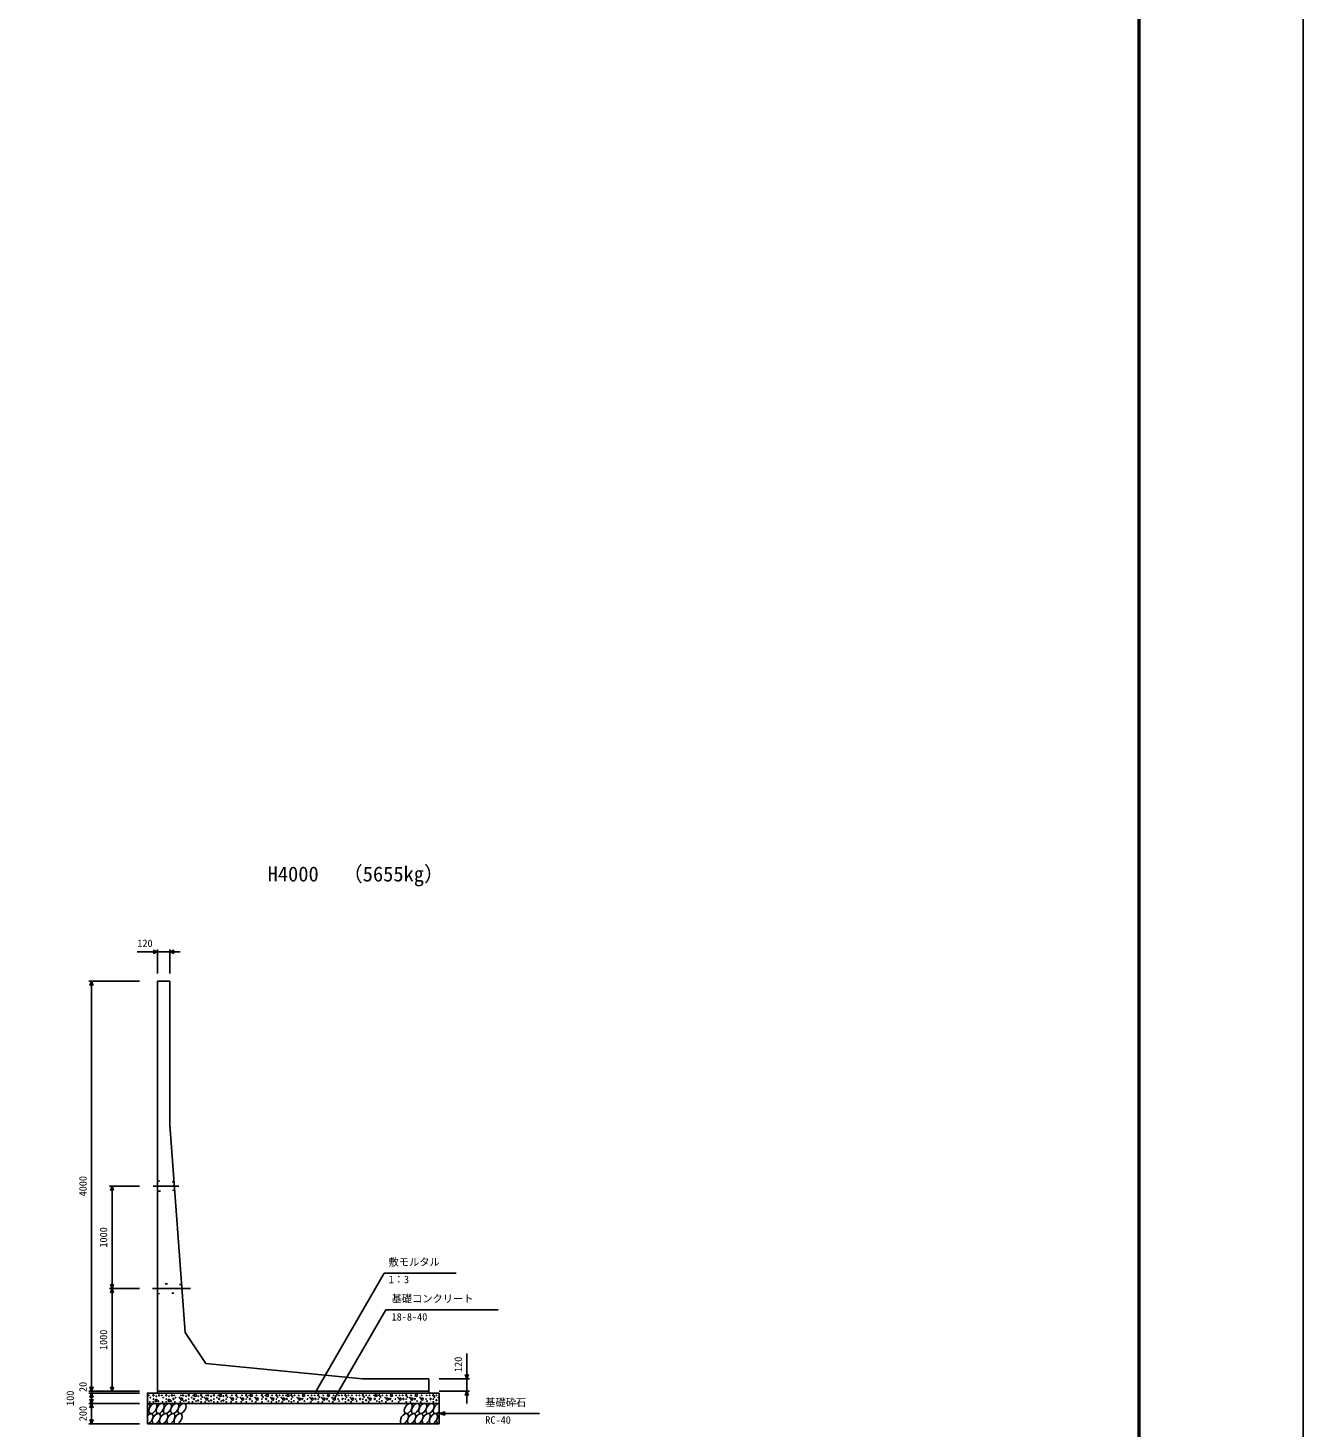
# Model space of a CAD drawing. Units: millimetres, scale not verified. Extents: x -67200 to 67200, y -23760 to 23760.
# Drawn here: x 54749 to 67200, y -13666 to 0 of the extents above; entities that cross this region are included whole.
import ezdxf
from ezdxf.enums import TextEntityAlignment as Align

# ---------------------------------------------------------------- set-up
doc = ezdxf.new("R2010")
doc.units = ezdxf.units.MM
doc.header["$LTSCALE"] = 80
doc.linetypes.add('CHAIN1', pattern=[8, 5, -1, 1, -1])
doc.linetypes.add('DOTTED', pattern=[1.75, 0.25, -1.5])
for name, color, linetype, lineweight in [('0-0_CENTER', 7, 'CHAIN1', 25), ('0-1_DIM', 7, 'Continuous', 25), ('0-2_Defpoints', 5, 'Continuous', 25), ('0-3_HATCH', 6, 'Continuous', 25), ('0-6_OUTLINE', 1, 'Continuous', 25), ('0-7_OUTLINE2', 4, 'DOTTED', 25), ('0-8_TXT', 7, 'Continuous', 25), ('0-9_WAKU', 3, 'Continuous', 25)]:
    doc.layers.add(name, color=color, linetype=linetype, lineweight=lineweight)
doc.styles.add('ＭＳ ゴシック', font='')
doc.styles.get('ＭＳ ゴシック').set_extended_font_data('MS Gothic')

msp = doc.modelspace()

# ---------------------------------------------------------------- linework, layer by layer
at = {"layer": '0-0_CENTER'}
for p, q in [((55972.27, -11305.79), (56220.09, -11305.79)), ((56334.22, -12305.79), (55965.03, -12305.79))]:
    msp.add_line(p, q, dxfattribs=at)
at = {"layer": '0-1_DIM'}
for p, q in [((55815.28, -9018.9), (56014.82, -9018.9)), ((56014.82, -8993.9), (56014.82, -9230.79)), ((56134.82, -9018.9), (56014.82, -9018.9)), ((56134.82, -8993.9), (56134.82, -9230.79)), ((56134.82, -9018.9), (56234.82, -9018.9)), ((55344.11, -9305.79), (55839.11, -9305.79)), ((55369.11, -13305.79), (55369.11, -9305.79)), ((55544.11, -11305.79), (55839.11, -11305.79)), ((55569.11, -11305.79), (55569.11, -12305.79)), ((57556.24, -13317.69), (58227.51, -12155.01)), ((58929.92, -12155.01), (58227.51, -12155.01)), ((55544.11, -12305.79), (55839.11, -12305.79)), ((55569.11, -12305.79), (55569.11, -13305.79)), ((57745.72, -13372.08), (58241.99, -12512.52)), ((59341.53, -12512.52), (58241.99, -12512.52)), ((59034.11, -13185.79), (59034.11, -12938.1)), ((59059.11, -13185.79), (58764.11, -13185.79)), ((59034.11, -13185.79), (59034.11, -13305.79)), ((55344.11, -13305.79), (55839.11, -13305.79)), ((55344.11, -13325.79), (55839.11, -13325.79)), ((55369.11, -13305.79), (55369.11, -13325.79)), ((55369.11, -13325.79), (55369.11, -13425.79)), ((59059.11, -13305.79), (58764.11, -13305.79)), ((59034.11, -13425.79), (59034.11, -13305.79)), ((55344.11, -13425.79), (55839.11, -13425.79)), ((55369.11, -13425.79), (55369.11, -13625.79)), ((58764.11, -13525.79), (58822.06, -13510.26)), ((59744.43, -13525.79), (58764.11, -13525.79)), ((58764.11, -13525.79), (58822.06, -13541.32)), ((55344.11, -13625.79), (55839.11, -13625.79))]:
    msp.add_line(p, q, dxfattribs=at)
for points in [[(55972.54, -9003.51), (56014.82, -9018.9), (55972.54, -9034.29)], [(56177.11, -9003.51), (56134.82, -9018.9), (56177.11, -9034.29)], [(55384.5, -9348.08), (55369.11, -9305.79), (55353.72, -9348.08)], [(55584.5, -11348.08), (55569.11, -11305.79), (55553.72, -11348.08)], [(55584.5, -12263.51), (55569.11, -12305.79), (55553.72, -12263.51)], [(55584.5, -12348.08), (55569.11, -12305.79), (55553.72, -12348.08)], [(59018.72, -13143.51), (59034.11, -13185.79), (59049.5, -13143.51)], [(55384.5, -13263.51), (55369.11, -13305.79), (55353.72, -13263.51)], [(55384.5, -13368.08), (55369.11, -13325.79), (55353.72, -13368.08)], [(55384.5, -13383.51), (55369.11, -13425.79), (55353.72, -13383.51)], [(55584.5, -13263.51), (55569.11, -13305.79), (55553.72, -13263.51)], [(59018.72, -13348.08), (59034.11, -13305.79), (59049.5, -13348.08)], [(55384.5, -13468.08), (55369.11, -13425.79), (55353.72, -13468.08)], [(55384.5, -13583.51), (55369.11, -13625.79), (55353.72, -13583.51)]]:
    msp.add_lwpolyline(points, dxfattribs=at)
at = {"layer": '0-2_Defpoints'}
msp.add_lwpolyline([(0, -23760), (67200, -23760), (67200, 23760), (0, 23760)], close=True, dxfattribs=at)
at = {"layer": '0-3_HATCH'}
for centre, radius in [((55930.08, -13348.62), 2.5), ((55944.09, -13369.63), 2.5), ((55972.97, -13347.74), 5), ((55972.97, -13383.63), 2.5), ((56001.01, -13396.77), 10), ((56001.01, -13355.62), 2.5), ((56029.04, -13348.62), 5), ((56056.18, -13348.62), 2.5), ((56070.2, -13369.63), 2.5), ((56099.07, -13347.74), 5), ((56099.07, -13383.63), 2.5), ((56127.11, -13396.77), 10), ((56127.11, -13355.62), 2.5), ((56155.15, -13348.62), 5), ((56169.17, -13383.63), 5), ((56176.18, -13348.62), 2.5), ((56190.2, -13369.63), 2.5), ((56228.02, -13369.63), 2.5), ((56249.05, -13383.63), 10), ((56242.03, -13348.62), 2.5), ((56263.07, -13348.62), 5), ((56291.1, -13396.77), 5), ((56291.1, -13355.62), 2.5), ((56319.14, -13347.74), 5), ((56319.14, -13383.63), 2.5), ((56348.02, -13369.63), 2.5), ((56362.03, -13348.62), 2.5), ((56369.05, -13383.63), 5), ((56383.07, -13348.62), 10), ((56411.1, -13396.77), 5), ((56411.1, -13355.62), 2.5), ((56439.14, -13347.74), 5), ((56439.14, -13383.63), 2.5), ((56450.48, -13365.31), 2.5), ((56473.24, -13369.63), 2.5), ((56494.27, -13383.63), 10), ((56487.26, -13348.62), 2.5), ((56508.29, -13348.62), 5), ((56536.33, -13396.77), 5), ((56536.33, -13355.62), 2.5), ((56564.37, -13347.74), 5), ((56564.37, -13383.63), 2.5), ((56593.24, -13369.63), 2.5), ((56607.26, -13348.62), 2.5), ((56614.27, -13383.63), 5), ((56628.29, -13348.62), 10), ((56656.33, -13396.77), 5), ((56656.33, -13355.62), 2.5), ((56684.37, -13347.74), 5), ((56684.37, -13383.63), 2.5), ((56695.7, -13365.31), 2.5), ((56725.16, -13369.63), 2.5), ((56746.19, -13383.63), 10), ((56739.18, -13348.62), 2.5), ((56782.8, -13347.74), 5), ((56782.8, -13383.63), 2.5), ((56794.14, -13365.31), 2.5), ((56823.6, -13369.63), 2.5), ((56844.63, -13383.63), 10), ((56837.62, -13348.62), 2.5), ((56879.8, -13347.74), 5), ((56879.8, -13383.63), 2.5), ((56891.14, -13365.31), 2.5), ((56909.49, -13348.62), 2.5), ((56916.51, -13383.63), 5), ((56930.53, -13348.62), 10), ((56965.87, -13369.63), 2.5), ((56986.9, -13383.63), 10), ((56979.89, -13348.62), 2.5), ((57033.19, -13347.74), 5), ((57033.19, -13383.63), 2.5), ((57044.53, -13365.31), 2.5), ((57067.15, -13348.62), 2.5), ((57074.17, -13383.63), 5), ((57088.19, -13348.62), 10), ((57118.85, -13369.63), 2.5), ((57139.88, -13383.63), 10), ((57132.87, -13348.62), 2.5), ((57175.04, -13347.74), 5), ((57175.04, -13383.63), 2.5), ((57186.38, -13365.31), 2.5), ((57204.74, -13348.62), 2.5), ((57223.98, -13369.63), 2.5), ((57245.01, -13383.63), 10), ((57237.99, -13348.62), 2.5), ((57268.78, -13348.62), 2.5), ((57275.79, -13383.63), 5), ((57289.81, -13348.62), 10), ((57321.58, -13347.74), 5), ((57321.58, -13383.63), 2.5), ((57332.92, -13365.31), 2.5), ((57351.28, -13348.62), 2.5), ((57378.27, -13369.63), 2.5), ((57399.3, -13383.63), 10), ((57392.29, -13348.62), 2.5), ((57426.43, -13383.63), 5), ((57440.45, -13348.62), 10), ((57478.1, -13383.63), 2.5), ((57484.53, -13348.62), 2.5), ((57503.77, -13369.63), 2.5), ((57524.8, -13383.63), 10), ((57517.79, -13348.62), 2.5), ((57548.57, -13348.62), 2.5), ((57555.59, -13383.63), 5), ((57582.98, -13347.74), 5), ((57582.98, -13383.63), 2.5), ((57594.32, -13365.31), 2.5), ((57617.44, -13369.63), 2.5), ((57638.47, -13383.63), 10), ((57631.46, -13348.62), 2.5), ((57668.07, -13383.63), 5), ((57682.09, -13348.62), 10), ((57718.71, -13369.63), 2.5), ((57739.74, -13383.63), 10), ((57732.73, -13348.62), 2.5), ((57777.77, -13383.63), 2.5), ((57784.2, -13348.62), 2.5), ((57813.57, -13348.62), 2.5), ((57820.58, -13383.63), 5), ((57847.98, -13347.74), 5), ((57847.98, -13383.63), 2.5), ((57859.32, -13365.31), 2.5), ((57878.45, -13395.92), 5), ((57878.29, -13348.62), 2.5), ((57897.5, -13369.63), 2.5), ((57918.53, -13383.63), 10), ((57911.52, -13348.62), 2.5), ((57949.25, -13383.63), 2.5), ((57955.68, -13348.62), 2.5), ((57985.06, -13348.62), 2.5), ((57992.07, -13383.63), 5), ((58019.46, -13347.74), 5), ((58019.46, -13383.63), 2.5), ((58030.8, -13365.31), 2.5), ((58049.94, -13395.92), 5), ((58049.77, -13348.62), 2.5), ((58068.98, -13369.63), 2.5), ((58090.01, -13383.63), 10), ((58083, -13348.62), 2.5), ((58127.91, -13348.62), 2.5), ((58134.92, -13383.63), 5), ((58148.94, -13348.62), 10), ((58180.7, -13347.74), 5), ((58180.7, -13383.63), 2.5), ((58192.04, -13365.31), 2.5), ((58210.4, -13348.62), 2.5), ((58237.4, -13369.63), 2.5), ((58258.43, -13383.63), 10), ((58251.41, -13348.62), 2.5), ((58285.55, -13383.63), 5), ((58299.57, -13348.62), 10), ((58337.23, -13383.63), 2.5), ((58343.66, -13348.62), 2.5), ((58362.9, -13369.63), 2.5), ((58383.92, -13383.63), 10), ((58376.91, -13348.62), 2.5), ((58407.7, -13348.62), 2.5), ((58414.71, -13383.63), 5), ((58442.11, -13347.74), 5), ((58442.11, -13383.63), 2.5), ((58453.45, -13365.31), 2.5), ((58476.57, -13369.63), 2.5), ((58497.6, -13383.63), 10), ((58490.58, -13348.62), 2.5), ((58527.2, -13383.63), 5), ((58541.22, -13348.62), 10), ((58577.84, -13369.63), 2.5), ((58598.87, -13383.63), 10), ((58591.86, -13348.62), 2.5), ((58636.89, -13383.63), 2.5), ((58643.32, -13348.62), 2.5), ((58672.7, -13348.62), 2.5), ((58679.71, -13383.63), 5), ((58707.1, -13347.74), 5), ((58707.1, -13383.63), 2.5), ((58718.44, -13365.31), 2.5), ((58737.58, -13395.92), 5), ((58737.41, -13348.62), 2.5), ((58756.62, -13369.63), 2.5), ((55937.08, -13411.65), 2.5), ((55972.97, -13411.65), 2.5), ((56022.04, -13403.77), 2.5), ((56063.19, -13411.65), 2.5), ((56099.07, -13411.65), 2.5), ((56148.14, -13403.77), 2.5), ((56183.19, -13411.65), 2.5), ((56235.03, -13411.65), 2.5), ((56270.07, -13403.77), 2.5), ((56319.14, -13411.65), 2.5), ((56355.03, -13411.65), 2.5), ((56390.07, -13403.77), 2.5), ((56439.14, -13411.65), 2.5), ((56480.25, -13411.65), 2.5), ((56515.3, -13403.77), 2.5), ((56564.37, -13411.65), 2.5), ((56600.25, -13411.65), 2.5), ((56635.3, -13403.77), 2.5), ((56684.37, -13411.65), 2.5), ((56732.17, -13411.65), 2.5), ((56782.8, -13411.65), 2.5), ((56830.61, -13411.65), 2.5), ((56879.8, -13411.65), 2.5), ((56937.53, -13403.77), 2.5), ((56972.88, -13411.65), 2.5), ((57033.19, -13411.65), 2.5), ((57095.19, -13403.77), 2.5), ((57125.86, -13411.65), 2.5), ((57175.04, -13411.65), 2.5), ((57199.7, -13401.98), 2.5), ((57230.99, -13411.65), 2.5), ((57296.82, -13403.77), 2.5), ((57321.58, -13411.65), 2.5), ((57346.24, -13401.98), 2.5), ((57385.28, -13411.65), 2.5), ((57447.45, -13403.77), 2.5), ((57510.78, -13411.65), 2.5), ((57582.98, -13411.65), 2.5), ((57624.45, -13411.65), 2.5), ((57689.1, -13403.77), 2.5), ((57725.72, -13411.65), 2.5), ((57786.11, -13403.77), 2.5), ((57847.98, -13411.65), 2.5), ((57904.51, -13411.65), 2.5), ((57957.59, -13403.77), 2.5), ((58019.46, -13411.65), 2.5), ((58075.99, -13411.65), 2.5), ((58155.95, -13403.77), 2.5), ((58180.7, -13411.65), 2.5), ((58205.36, -13401.98), 2.5), ((58244.41, -13411.65), 2.5), ((58306.58, -13403.77), 2.5), ((58369.9, -13411.65), 2.5), ((58442.11, -13411.65), 2.5), ((58483.58, -13411.65), 2.5), ((58548.23, -13403.77), 2.5), ((58584.85, -13411.65), 2.5), ((58645.23, -13403.77), 2.5), ((58707.1, -13411.65), 2.5)]:
    msp.add_circle(centre, radius, dxfattribs=at)
for centre, start_param, end_param in [((55897.62, -13475.81), 4.385593, 6.67454438), ((55931.38, -13575.79), 3.51114638, 7.548991), ((58745.63, -13475.81), 0.33577149, 4.44118059), ((58779.39, -13575.79), 1.2110787, 3.56587337)]:
    msp.add_ellipse(centre, major_axis=(29.09, 47.08), ratio=0.5792, start_param=start_param, end_param=end_param, dxfattribs=at)
for centre in [(55968.57, -13475.81), (56002.33, -13575.79), (56039.51, -13475.81), (56073.27, -13575.79), (56110.46, -13475.81), (56144.22, -13575.79), (56181.4, -13475.81), (56215.16, -13575.79), (56252.35, -13475.81), (58424.66, -13575.79), (58461.85, -13475.81), (58495.61, -13575.79), (58532.79, -13475.81), (58566.55, -13575.79), (58603.74, -13475.81), (58637.5, -13575.79), (58674.68, -13475.81), (58708.44, -13575.79)]:
    msp.add_ellipse(centre, major_axis=(29.09, 47.08), ratio=0.5792, dxfattribs=at)
at = {"layer": '0-6_OUTLINE'}
for p, q in [((56014.11, -9305.79), (56134.11, -9305.79)), ((56014.11, -9305.79), (56014.11, -13325.79)), ((56134.11, -9305.79), (56134.11, -10705.79)), ((56134.11, -10705.79), (56284.11, -12735.79)), ((56484.11, -13035.79), (56284.11, -12735.79)), ((58014.11, -13185.79), (56484.11, -13035.79)), ((58664.11, -13185.79), (58014.11, -13185.79)), ((58664.11, -13325.79), (58664.11, -13185.79)), ((56014.11, -13305.79), (58664.11, -13305.79)), ((58764.11, -13325.79), (58764.11, -13625.79)), ((58764.11, -13425.79), (55914.11, -13425.79)), ((58764.11, -13625.79), (55914.11, -13625.79))]:
    msp.add_line(p, q, dxfattribs=at)
msp.add_lwpolyline([(58764.11, -13325.79), (55914.11, -13325.79), (55914.11, -13625.79)], dxfattribs=at)
at = {"layer": '0-7_OUTLINE2'}
for p, q in [((56175.49, -11265.79), (56014.11, -11255.2)), ((56181.4, -11345.79), (56014.11, -11355.79)), ((56249.38, -12265.79), (56014.11, -12255.79)), ((56014.11, -12355.79), (56255.29, -12345.79))]:
    msp.add_line(p, q, dxfattribs=at)
at = {"layer": '0-9_WAKU', "lineweight": 50}
msp.add_lwpolyline([(1600, -22160), (65600, -22160), (65600, 22160), (1600, 22160)], close=True, dxfattribs=at)

# ---------------------------------------------------------------- texts
at = {"layer": '0-1_DIM', "style": 'ＭＳ ゴシック'}
for s, p in [('120', (55816.18, -8993.9)), ('敷モルタル', (58270.36, -12105.01)), ('1：3', (58270.36, -12275.13)), ('基礎コンクリート', (58299.25, -12462.52)), ('18-8-40', (58299.25, -12640.15)), ('基礎砕石', (59214.36, -13475.79)), ('RC-40', (59214.36, -13647.17))]:
    msp.add_text(s, height=73.31, dxfattribs=at).set_placement(p, align=Align.BOTTOM_LEFT)
for s, p in [('4000', (55344.11, -11405.79)), ('1000', (55544.11, -11905.79)), ('1000', (55544.11, -12905.79)), ('120', (59009.11, -13120.15)), ('20', (55344.11, -13315.73)), ('100', (55219.11, -13450.79)), ('200', (55344.11, -13600.79))]:
    msp.add_text(s, height=73.31, rotation=90, dxfattribs=at).set_placement(p, align=Align.BOTTOM_LEFT)
at = {"layer": '0-8_TXT', "style": 'ＭＳ ゴシック'}
for s, p in [('H4000', (57089.11, -8375.55)), ('（5655kg）', (57817.72, -8375.55))]:
    msp.add_text(s, height=146.6, dxfattribs=at).set_placement(p, align=Align.BOTTOM_LEFT)

doc.saveas('drawing.dxf')
